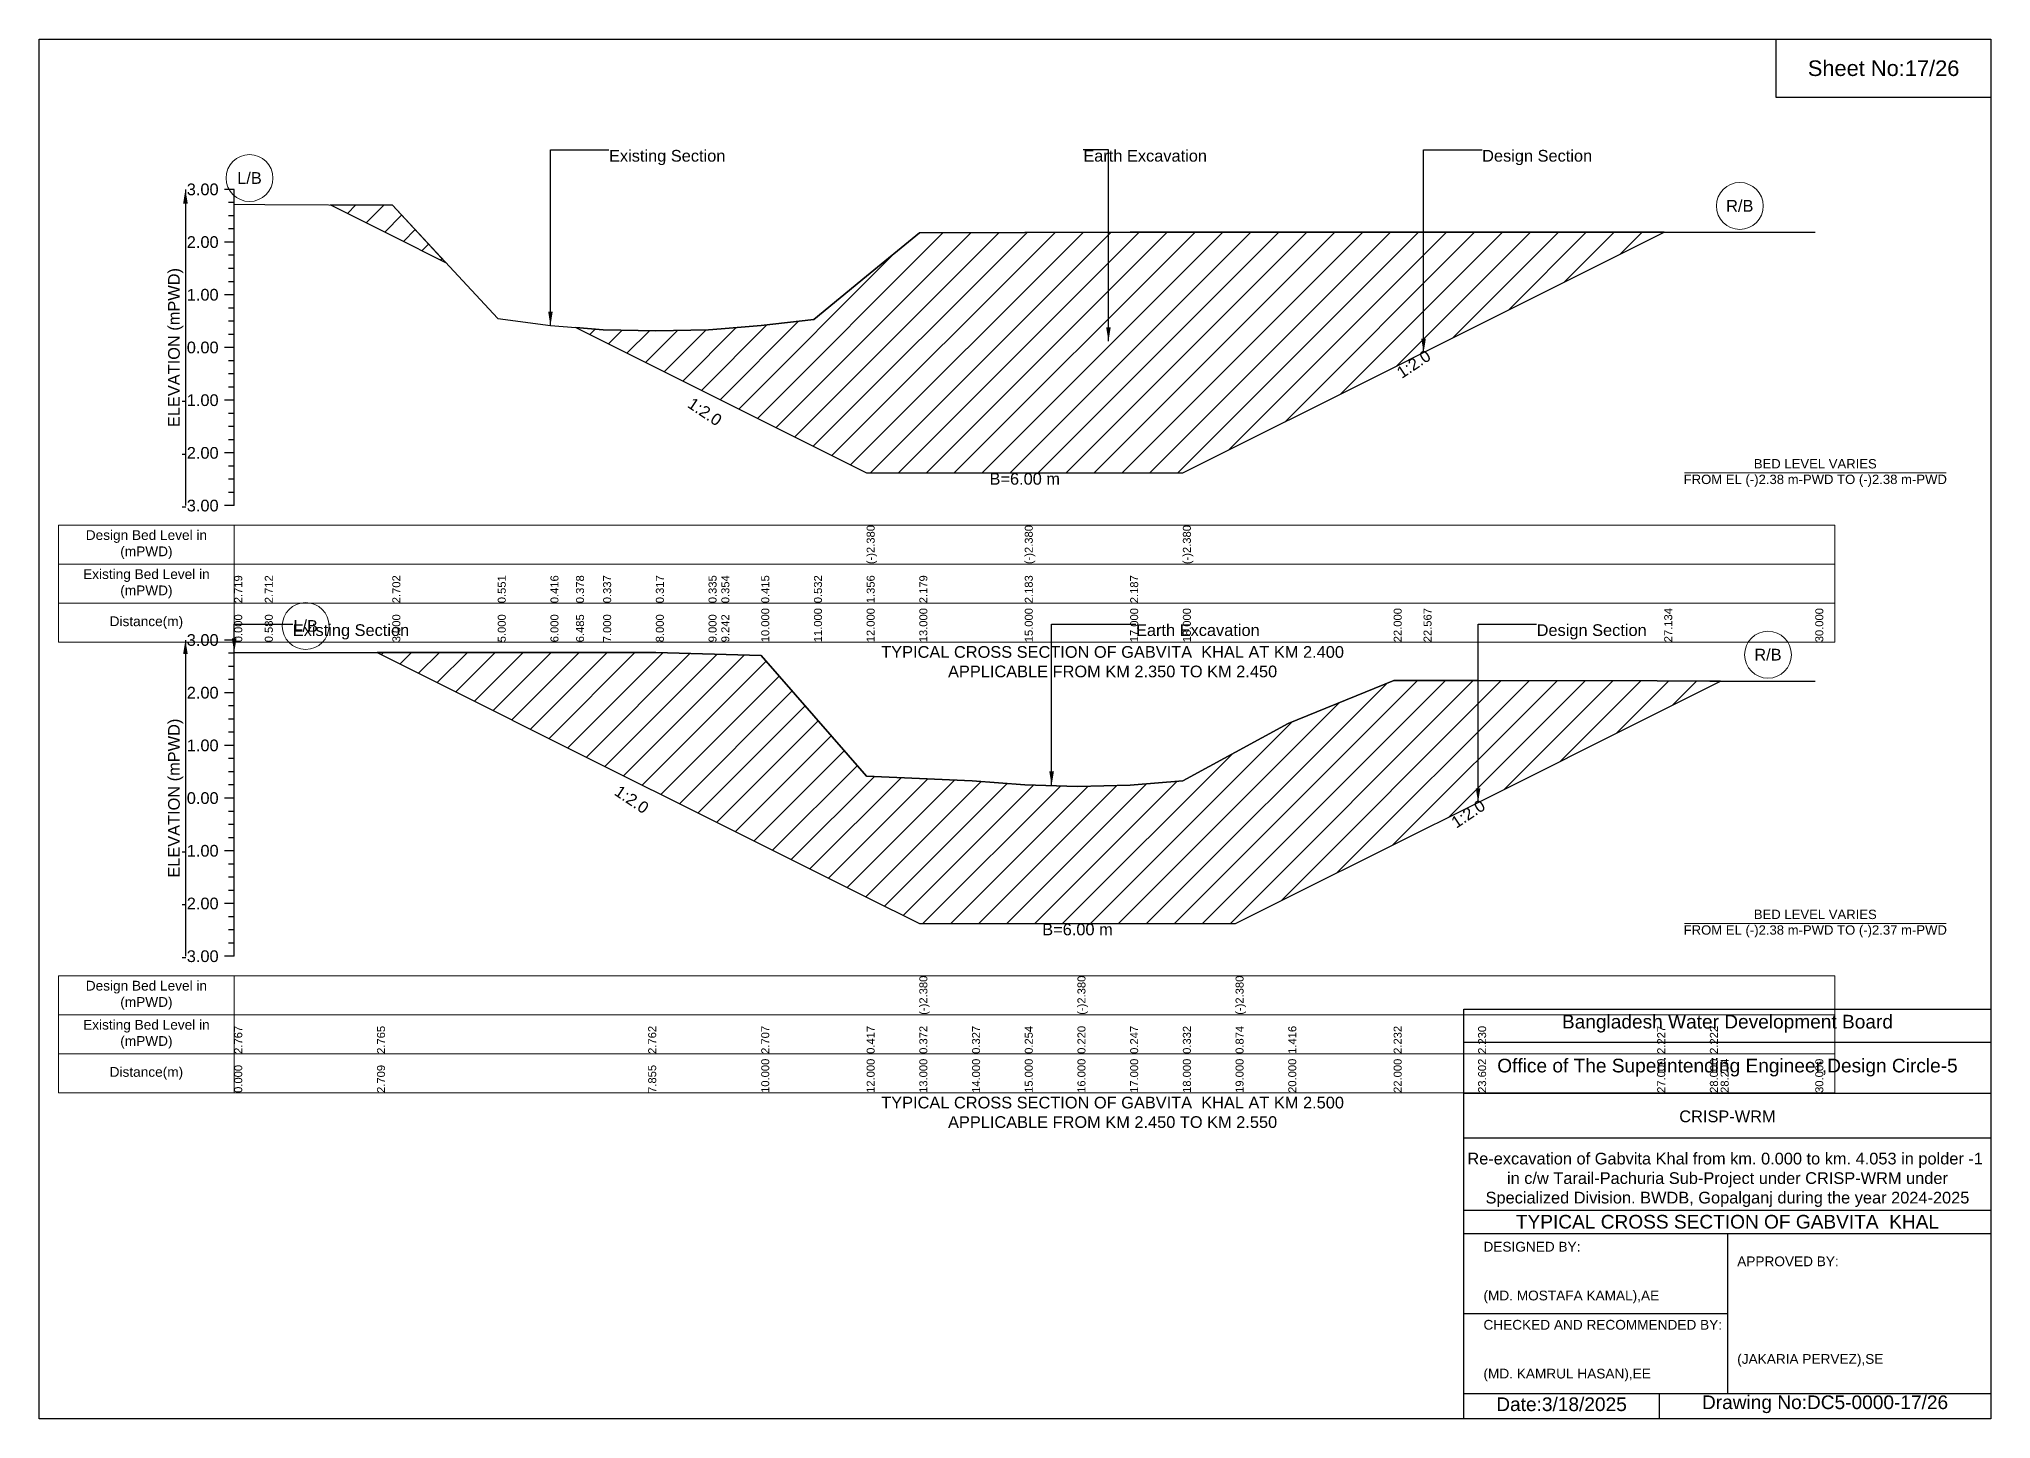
# Model space of a CAD drawing. Header units: feet. Extents: x 91000 to 358000, y -5687 to 0.
# Drawn here: x 260000 to 268000, y -5656 to 0 of the extents above; entities that cross this region are included whole.
import ezdxf

# ---------------------------------------------------------------- set-up
doc = ezdxf.new("R2010")
doc.units = ezdxf.units.FT
doc.header["$LTSCALE"] = 7
doc.header["$MEASUREMENT"] = 0
for name, color, linetype, lineweight in [('Cross section Data Border', 7, 'Continuous', 9), ('Cross Section Labels', 7, 'Continuous', 9), ('Existing_Bed_Level for Xsection', 7, 'Continuous', 25)]:
    doc.layers.add(name, color=color, linetype=linetype, lineweight=lineweight)
doc.styles.get("Standard").update_dxf_attribs({"font": 'arial.ttf'})
doc.dimstyles.get("Standard").update_dxf_attribs({"dimtxt": 0.18, "dimasz": 0.18, "dimexe": 0.18, "dimexo": 0.0625, "dimgap": 0.09, "dimtad": 0, "dimtih": 1, "dimtoh": 1, "dimdec": 4, "dimzin": 0, "dimdsep": 46, "dimtxsty": 'Standard', "dimcen": 0.09, "dimadec": 0, "dimazin": 0, "dimtfac": 1, "dimtdec": 4, "dimtofl": 0, "dimtmove": 0, "dimatfit": 3, "dimfxl": 1, "dimtolj": 1, "dimtzin": 0, "dimarcsym": 0})

msp = doc.modelspace()

# ---------------------------------------------------------------- hatches: boundary and pattern name
at = {"layer": 'Existing_Bed_Level for Xsection'}
h = msp.add_hatch(dxfattribs=at)
h.set_pattern_fill('ANSI31', color=256, scale=648, style=0)
h.paths.add_polyline_path([(261194.5, -679.8), (261448, -806.6), (261666.4, -915.8), (261448, -680.8)])
h = msp.add_hatch(dxfattribs=at)
h.set_pattern_fill('ANSI31', color=256, scale=648, style=0)
h.paths.add_polyline_path([(262200.7, -1182.9), (262312, -1238.6), (262528, -1346.6), (262744, -1454.6), (262796.3, -1480.7), (262960, -1562.6), (263176, -1670.6), (263392, -1778.6), (263608, -1778.6), (264040, -1778.6), (264472, -1778.6), (264688, -1778.6), (265552, -1346.6), (265674.5, -1285.3), (266660.9, -792.1), (265674.5, -792.1), (265552, -792.1), (264688, -792.1), (264472, -792.1), (264040, -792.9), (263608, -793.8), (263392, -971.7), (263176, -1149.6), (262960, -1174.8), (262796.3, -1187.9), (262744, -1192.1), (262528, -1196), (262312, -1191.7)])
h = msp.add_hatch(dxfattribs=at)
h.set_pattern_fill('ANSI31', color=256, scale=648, style=0)
h.paths.add_polyline_path([(261385.2, -2514.2), (262496.6, -3069.9), (262528, -3085.6), (262960, -3301.6), (263392, -3517.6), (263608, -3625.6), (263824, -3625.6), (264040, -3625.6), (264256, -3625.6), (264472, -3625.6), (264688, -3625.6), (264904, -3625.6), (265120, -3517.6), (265552, -3301.6), (265898, -3128.6), (266632, -2761.6), (266848, -2653.6), (266892.1, -2631.6), (266848, -2631.6), (266632, -2630.5), (265898, -2629.8), (265552, -2629.4), (265120, -2805.7), (264904, -2922.7), (264688, -3039.8), (264472, -3058.2), (264256, -3064), (264040, -3056.7), (263824, -3040.9), (263608, -3031.2), (263392, -3021.4), (262960, -2526.8), (262528, -2514.9), (262496.6, -2514.9)])

# ---------------------------------------------------------------- linework, layer by layer
for points in [[(260000, 0), (268000, 0), (268000, -5656), (260000, -5656)], [(267120, 0), (268000, 0), (268000, -240), (267120, -240)]]:
    msp.add_lwpolyline(points, close=True)
for points in [[(265840, -5656), (265840, -3976), (268000, -3976)], [(265840, -4112), (268000, -4112)], [(265840, -4320), (268000, -4320)], [(265840, -4504), (268000, -4504)], [(265840, -4800), (268000, -4800)], [(265840, -4896), (268000, -4896)], [(266920, -4896), (266920, -5552)], [(265840, -5224), (266920, -5224)], [(265840, -5552), (268000, -5552)], [(266640, -5552), (266640, -5656)]]:
    msp.add_lwpolyline(points)
at = {"layer": 'Cross section Data Border'}
for points in [[(260080, -1992.5), (267360, -1992.5), (267360, -2472.5), (260080, -2472.5)], [(260080, -3839.5), (267360, -3839.5), (267360, -4319.5), (260080, -4319.5)]]:
    msp.add_lwpolyline(points, close=True, dxfattribs=at)
for points in [[(260800, -1992.5), (260800, -2472.5)], [(260080, -2152.5), (267360, -2152.5)], [(260080, -2312.5), (267360, -2312.5)], [(260800, -3839.5), (260800, -4319.5)], [(260080, -3999.5), (267360, -3999.5)], [(260080, -4159.5), (267360, -4159.5)]]:
    msp.add_lwpolyline(points, dxfattribs=at)
at = {"layer": 'Cross Section Labels'}
for points in [[(266744.2, -1778.6), (267815.8, -1778.6)], [(266744.2, -3625.6), (267815.8, -3625.6)]]:
    msp.add_lwpolyline(points, dxfattribs=at)
for centre in [(260862.6, -569.9), (266970.5, -684.1), (261092.6, -2406), (267086, -2523.6)]:
    msp.add_circle(centre, 96, dxfattribs=at)
at = {"layer": 'Existing_Bed_Level for Xsection'}
for points in [[(260800, -616.5), (260760, -616.5)], [(260800, -1912.5), (260800, -1696.5), (260800, -1480.5), (260800, -1264.5), (260800, -1048.5), (260800, -832.5), (260800, -616.5)], [(260800, -670.5), (260776, -670.5)], [(260800, -677.2), (260925.3, -678.7), (261448, -680.8), (261880, -1145.5), (262096, -1174.6), (262200.7, -1182.9), (262312, -1191.7), (262528, -1196), (262744, -1192.1), (262796.3, -1187.9), (262960, -1174.8), (263176, -1149.6), (263392, -971.7), (263392, -971.7), (263608, -793.8), (264040, -792.9), (264040, -792.9), (264472, -792.1), (264688, -792.1), (264688, -792.1), (265552, -792.1), (265674.5, -792.1), (266660.9, -792.1), (267280, -792.1)], [(260800, -724.5), (260776, -724.5)], [(260800, -778.5), (260776, -778.5)], [(260800, -832.5), (260760, -832.5)], [(260800, -886.5), (260776, -886.5)], [(260800, -940.5), (260776, -940.5)], [(260800, -994.5), (260776, -994.5)], [(260800, -1048.5), (260760, -1048.5)], [(260800, -1102.5), (260776, -1102.5)], [(260800, -1156.5), (260776, -1156.5)], [(260800, -1264.5), (260760, -1264.5)], [(260800, -1210.5), (260776, -1210.5)], [(260800, -1318.5), (260776, -1318.5)], [(260800, -1372.5), (260776, -1372.5)], [(260800, -1426.5), (260776, -1426.5)], [(260800, -1480.5), (260760, -1480.5)], [(260800, -1534.5), (260776, -1534.5)], [(260800, -1588.5), (260776, -1588.5)], [(260800, -1642.5), (260776, -1642.5)], [(260800, -1696.5), (260760, -1696.5)], [(260800, -1750.5), (260776, -1750.5)], [(260800, -1804.5), (260776, -1804.5)], [(260800, -1912.5), (260760, -1912.5)], [(260800, -1858.5), (260776, -1858.5)], [(260800, -2463.5), (260760, -2463.5)], [(260800, -3759.5), (260800, -3543.5), (260800, -3327.5), (260800, -3111.5), (260800, -2895.5), (260800, -2679.5), (260800, -2463.5)], [(260800, -2517.5), (260776, -2517.5)], [(260800, -2513.8), (261385.2, -2514.2), (262496.6, -2514.9), (262528, -2514.9), (262960, -2526.8), (263392, -3021.4), (263608, -3031.2), (263608, -3031.2), (263824, -3040.9), (264040, -3056.7), (264256, -3064), (264256, -3064), (264472, -3058.2), (264688, -3039.8), (264904, -2922.7), (264904, -2922.7), (265120, -2805.7), (265552, -2629.4), (265898, -2629.8), (266632, -2630.5), (266848, -2631.6), (266892.1, -2631.6), (267280, -2631.6)], [(260800, -2571.5), (260776, -2571.5)], [(260800, -2625.5), (260776, -2625.5)], [(260800, -2679.5), (260760, -2679.5)], [(260800, -2733.5), (260776, -2733.5)], [(260800, -2787.5), (260776, -2787.5)], [(260800, -2841.5), (260776, -2841.5)], [(260800, -2895.5), (260760, -2895.5)], [(260800, -2949.5), (260776, -2949.5)], [(260800, -3003.5), (260776, -3003.5)], [(260800, -3111.5), (260760, -3111.5)], [(260800, -3057.5), (260776, -3057.5)], [(260800, -3165.5), (260776, -3165.5)], [(260800, -3219.5), (260776, -3219.5)], [(260800, -3273.5), (260776, -3273.5)], [(260800, -3327.5), (260760, -3327.5)], [(260800, -3381.5), (260776, -3381.5)], [(260800, -3435.5), (260776, -3435.5)], [(260800, -3489.5), (260776, -3489.5)], [(260800, -3543.5), (260760, -3543.5)], [(260800, -3597.5), (260776, -3597.5)], [(260800, -3651.5), (260776, -3651.5)], [(260800, -3759.5), (260760, -3759.5)], [(260800, -3705.5), (260776, -3705.5)]]:
    msp.add_lwpolyline(points, dxfattribs=at)
for points in [[(261194.5, -679.8), (261448, -806.6), (261666.4, -915.8), (261448, -680.8)], [(262200.7, -1182.9), (262200.7, -1182.9), (262312, -1238.6), (262528, -1346.6), (262744, -1454.6), (262796.3, -1480.7), (262960, -1562.6), (263176, -1670.6), (263392, -1778.6), (263392, -1778.6), (263608, -1778.6), (264040, -1778.6), (264040, -1778.6), (264472, -1778.6), (264688, -1778.6), (264688, -1778.6), (265552, -1346.6), (265674.5, -1285.3), (266660.9, -792.1), (265674.5, -792.1), (265552, -792.1), (264688, -792.1), (264688, -792.1), (264472, -792.1), (264040, -792.9), (264040, -792.9), (263608, -793.8), (263392, -971.7), (263392, -971.7), (263176, -1149.6), (262960, -1174.8), (262796.3, -1187.9), (262744, -1192.1), (262528, -1196), (262312, -1191.7), (262200.7, -1182.9)], [(261385.2, -2514.2), (261385.2, -2514.2), (262496.6, -3069.9), (262528, -3085.6), (262960, -3301.6), (263392, -3517.6), (263608, -3625.6), (263608, -3625.6), (263824, -3625.6), (264040, -3625.6), (264256, -3625.6), (264256, -3625.6), (264472, -3625.6), (264688, -3625.6), (264904, -3625.6), (264904, -3625.6), (265120, -3517.6), (265552, -3301.6), (265898, -3128.6), (266632, -2761.6), (266848, -2653.6), (266892.1, -2631.6), (266848, -2631.6), (266632, -2630.5), (265898, -2629.8), (265552, -2629.4), (265120, -2805.7), (264904, -2922.7), (264904, -2922.7), (264688, -3039.8), (264472, -3058.2), (264256, -3064), (264256, -3064), (264040, -3056.7), (263824, -3040.9), (263608, -3031.2), (263608, -3031.2), (263392, -3021.4), (262960, -2526.8), (262528, -2514.9), (262496.6, -2514.9), (261385.2, -2514.2)]]:
    msp.add_lwpolyline(points, close=True, dxfattribs=at)

# ---------------------------------------------------------------- texts
at = {"attachment_point": 5}
for s, insert, char_height in [('Sheet No:17/26', (267560, -120), 64), ('Bangladesh Water Development Board', (266920, -4036), 56), ('Office of The Superintending Engineer,Design Circle-5', (266920, -4216), 56)]:
    msp.add_mtext(s, dxfattribs=dict(at, insert=insert, char_height=char_height))
for s, insert, char_height, width, attachment_point in [('CRISP-WRM', (266920, -4416), 48, 2240, 5), ('Re-excavation of Gabvita Khal from km. 0.000 to km. 4.053 in polder -1  in c/w Tarail-Pachuria Sub-Project under CRISP-WRM under Specialized Division. BWDB, Gopalganj during the year 2024-2025', (266920, -4676), 48, 2160, 5), ('TYPICAL CROSS SECTION OF GABVITA  KHAL', (266920, -4848), 56, 2240, 5), ('DESIGNED BY:^J^J^J(MD. MOSTAFA KAMAL),AE', (265920, -5056), 40, 1120, 4), ('APPROVED BY:^J^J^J^J^J^J(JAKARIA PERVEZ),SE', (266960, -5216), 40, 1120, 4), ('CHECKED AND RECOMMENDED BY:^J^J^J(MD. KAMRUL HASAN),EE', (265920, -5376), 40, 1120, 4), ('Date:3/18/2025 ', (266240, -5596), 56, 1120, 5), ('Drawing No:DC5-0000-17/26', (267320, -5596), 56, 1760, 5)]:
    msp.add_mtext(s, dxfattribs=dict(insert=insert, char_height=char_height, width=width, attachment_point=attachment_point))
at = {"layer": 'Cross section Data Border', "char_height": 40, "width": 640, "attachment_point": 5}
for s, insert in [('Design Bed Level in (mPWD)', (260440, -2072.5)), ('Existing Bed Level in (mPWD)', (260440, -2232.5)), ('Distance(m)', (260440, -2392.5)), ('Design Bed Level in (mPWD)', (260440, -3919.5)), ('Existing Bed Level in (mPWD)', (260440, -4079.5)), ('Distance(m)', (260440, -4239.5))]:
    msp.add_mtext(s, dxfattribs=dict(at, insert=insert))
at = {"layer": 'Cross Section Labels'}
for s, insert, char_height, attachment_point in [('Existing Section', (262336, -454.5), 48, 1), ('Earth Excavation', (264280, -454.5), 48, 1), ('Design Section', (265914.5, -454.5), 48, 1), ('L/B', (260862.6, -569.9), 48, 5), ('R/B', (266970.5, -684.1), 48, 5), ('BED LEVEL VARIES ^JFROM EL (-)2.38 m-PWD TO (-)2.38 m-PWD', (267280, -1778.6), 38.4, 5), ('B=6.00 m', (264040, -1778.6), 48, 2), ('Existing Section', (261040, -2398.7), 48, 1), ('L/B', (261092.6, -2406), 48, 5), ('Earth Excavation', (264496, -2398.7), 48, 1), ('Design Section', (266138, -2398.7), 48, 1), ('TYPICAL CROSS SECTION OF GABVITA  KHAL AT KM 2.400^JAPPLICABLE FROM KM 2.350 TO KM 2.450', (264400, -2552.5), 48, 5), ('R/B', (267086, -2523.6), 48, 5), ('BED LEVEL VARIES ^JFROM EL (-)2.38 m-PWD TO (-)2.37 m-PWD', (267280, -3625.6), 38.4, 5), ('B=6.00 m', (264256, -3625.6), 48, 2), ('TYPICAL CROSS SECTION OF GABVITA  KHAL AT KM 2.500^JAPPLICABLE FROM KM 2.450 TO KM 2.550', (264400, -4399.5), 48, 5)]:
    msp.add_mtext(s, dxfattribs=dict(at, insert=insert, char_height=char_height, attachment_point=attachment_point))
at = {"layer": 'Cross Section Labels', "char_height": 48, "attachment_point": 2}
for insert, rotation in [((265620.5, -1312.3), 33.69007), ((262742.3, -1507.7), 326.30993), ((262442.6, -3096.9), 326.30993), ((265844, -3155.6), 33.69007)]:
    msp.add_mtext('1:2.0', dxfattribs=dict(at, insert=insert, rotation=rotation))
at = {"layer": 'Existing_Bed_Level for Xsection', "char_height": 48, "attachment_point": 6}
for s, insert in [('3.00', (260736, -616.5)), ('2.00', (260736, -832.5)), ('1.00', (260736, -1048.5)), ('0.00', (260736, -1264.5)), ('-1.00', (260736, -1480.5)), ('-2.00', (260736, -1696.5)), ('-3.00', (260736, -1912.5)), ('3.00', (260736, -2463.5)), ('2.00', (260736, -2679.5)), ('1.00', (260736, -2895.5)), ('0.00', (260736, -3111.5)), ('-1.00', (260736, -3327.5)), ('-2.00', (260736, -3543.5)), ('-3.00', (260736, -3759.5))]:
    msp.add_mtext(s, dxfattribs=dict(at, insert=insert))
at = {"layer": 'Existing_Bed_Level for Xsection', "rotation": 90}
for s, insert, char_height, attachment_point in [('ELEVATION (mPWD)', (260560, -1264.5), 48, 5), ('(-)2.380', (263392, -2152.5), 32.8, 1), ('(-)2.380', (264040, -2152.5), 32.8, 1), ('(-)2.380', (264688, -2152.5), 32.8, 1), ('2.719', (260800, -2312.5), 32.8, 1), ('2.712', (260925.3, -2312.5), 32.8, 1), ('2.702', (261448, -2312.5), 32.8, 1), ('0.551', (261880, -2312.5), 32.8, 1), ('0.416', (262096, -2312.5), 32.8, 1), ('0.378', (262200.7, -2312.5), 32.8, 1), ('0.337', (262312, -2312.5), 32.8, 1), ('0.317', (262528, -2312.5), 32.8, 1), ('0.335', (262744, -2312.5), 32.8, 1), ('0.354', (262796.3, -2312.5), 32.8, 1), ('0.415', (262960, -2312.5), 32.8, 1), ('0.532', (263176, -2312.5), 32.8, 1), ('1.356', (263392, -2312.5), 32.8, 1), ('2.179', (263608, -2312.5), 32.8, 1), ('2.183', (264040, -2312.5), 32.8, 1), ('2.187', (264472, -2312.5), 32.8, 1), ('0.000', (260800, -2472.5), 32.8, 1), ('0.580', (260925.3, -2472.5), 32.8, 1), ('3.000', (261448, -2472.5), 32.8, 1), ('5.000', (261880, -2472.5), 32.8, 1), ('6.000', (262096, -2472.5), 32.8, 1), ('6.485', (262200.7, -2472.5), 32.8, 1), ('7.000', (262312, -2472.5), 32.8, 1), ('8.000', (262528, -2472.5), 32.8, 1), ('9.000', (262744, -2472.5), 32.8, 1), ('9.242', (262796.3, -2472.5), 32.8, 1), ('10.000', (262960, -2472.5), 32.8, 1), ('11.000', (263176, -2472.5), 32.8, 1), ('12.000', (263392, -2472.5), 32.8, 1), ('13.000', (263608, -2472.5), 32.8, 1), ('15.000', (264040, -2472.5), 32.8, 1), ('17.000', (264472, -2472.5), 32.8, 1), ('18.000', (264688, -2472.5), 32.8, 1), ('22.000', (265552, -2472.5), 32.8, 1), ('22.567', (265674.5, -2472.5), 32.8, 1), ('27.134', (266660.9, -2472.5), 32.8, 1), ('30.000', (267280, -2472.5), 32.8, 1), ('ELEVATION (mPWD)', (260560, -3111.5), 48, 5), ('(-)2.380', (263608, -3999.5), 32.8, 1), ('(-)2.380', (264256, -3999.5), 32.8, 1), ('(-)2.380', (264904, -3999.5), 32.8, 1), ('2.767', (260800, -4159.5), 32.8, 1), ('2.765', (261385.2, -4159.5), 32.8, 1), ('2.762', (262496.6, -4159.5), 32.8, 1), ('2.707', (262960, -4159.5), 32.8, 1), ('0.417', (263392, -4159.5), 32.8, 1), ('0.372', (263608, -4159.5), 32.8, 1), ('0.327', (263824, -4159.5), 32.8, 1), ('0.254', (264040, -4159.5), 32.8, 1), ('0.220', (264256, -4159.5), 32.8, 1), ('0.247', (264472, -4159.5), 32.8, 1), ('0.332', (264688, -4159.5), 32.8, 1), ('0.874', (264904, -4159.5), 32.8, 1), ('1.416', (265120, -4159.5), 32.8, 1), ('2.232', (265552, -4159.5), 32.8, 1), ('2.230', (265898, -4159.5), 32.8, 1), ('2.227', (266632, -4159.5), 32.8, 1), ('2.222', (266848, -4159.5), 32.8, 1), ('0.000', (260800, -4319.5), 32.8, 1), ('2.709', (261385.2, -4319.5), 32.8, 1), ('7.855', (262496.6, -4319.5), 32.8, 1), ('10.000', (262960, -4319.5), 32.8, 1), ('12.000', (263392, -4319.5), 32.8, 1), ('13.000', (263608, -4319.5), 32.8, 1), ('14.000', (263824, -4319.5), 32.8, 1), ('15.000', (264040, -4319.5), 32.8, 1), ('16.000', (264256, -4319.5), 32.8, 1), ('17.000', (264472, -4319.5), 32.8, 1), ('18.000', (264688, -4319.5), 32.8, 1), ('19.000', (264904, -4319.5), 32.8, 1), ('20.000', (265120, -4319.5), 32.8, 1), ('22.000', (265552, -4319.5), 32.8, 1), ('23.602', (265898, -4319.5), 32.8, 1), ('27.000', (266632, -4319.5), 32.8, 1), ('28.000', (266848, -4319.5), 32.8, 1), ('28.204', (266892.1, -4319.5), 32.8, 1), ('30.000', (267280, -4319.5), 32.8, 1)]:
    msp.add_mtext(s, dxfattribs=dict(at, insert=insert, char_height=char_height, attachment_point=attachment_point))

# ---------------------------------------------------------------- leaders
at = {"layer": 'Cross Section Labels', "annotation_type": 0, "has_hookline": 1, "hookline_direction": 0}
for points, text_width in [([(262096, -1174.6), (262096, -454.5), (262335.9, -454.5)], 467.2), ([(264383, -1238.7), (264383, -454.5), (264279.9, -454.5)], 497), ([(265674.5, -1285.3), (265674.5, -454.5), (265914.4, -454.5)], 441.2), ([(260800, -2513.8), (260800, -2398.7), (261039.9, -2398.7)], 467.2), ([(264150, -3059.5), (264150, -2398.7), (264495.9, -2398.7)], 497), ([(265898, -3128.6), (265898, -2398.7), (266137.9, -2398.7)], 441.2)]:
    msp.add_leader(points, dimstyle='Standard', override={"dimasz": 57.6}, dxfattribs=dict(at, text_width=text_width))
at = {"layer": 'Existing_Bed_Level for Xsection'}
for points in [[(260600, -616.5), (260600, -1912.5)], [(260600, -2463.5), (260600, -3759.5)]]:
    msp.add_leader(points, dimstyle='Standard', override={"dimasz": 57.6}, dxfattribs=at)

doc.saveas('drawing.dxf')
